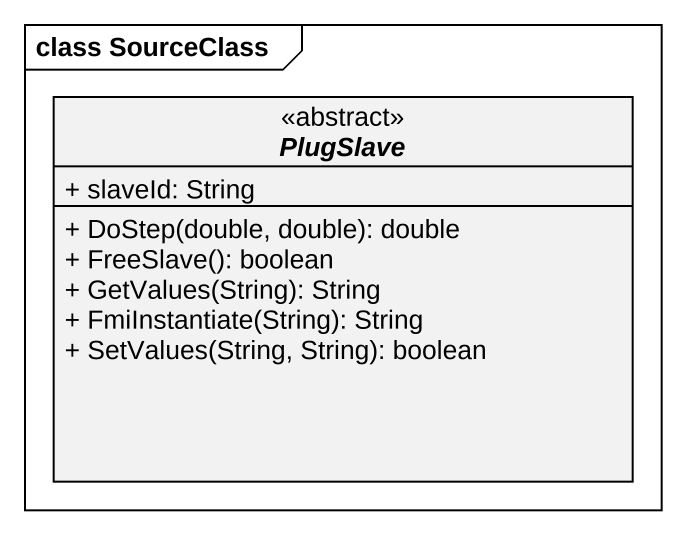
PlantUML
@startuml
mainframe class SourceClass
hide circle
hide empty members
skinparam classAttributeIconSize 0
abstract class PlugSlave <<abstract>> {
  + slaveId: String
  + DoStep(double, double): double
  + FreeSlave(): boolean
  + GetValues(String): String
  + FmiInstantiate(String): String
  + SetValues(String, String): boolean
}
@enduml
